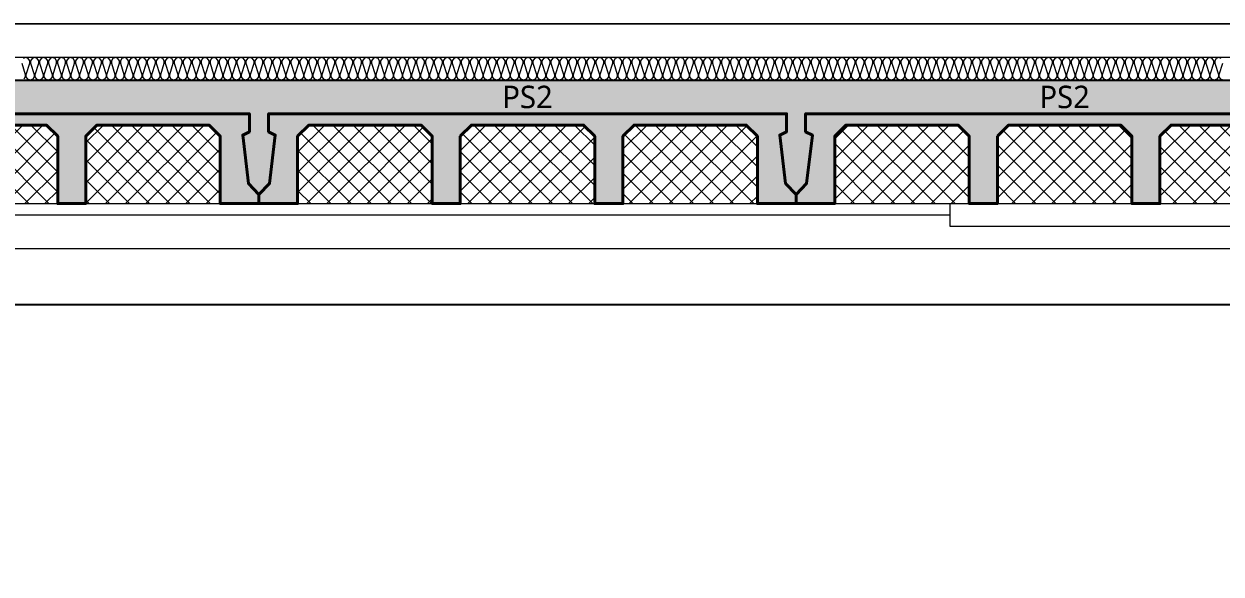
# Model space of a CAD drawing. Header units: millimetres. Extents: x 0 to 420000, y 0 to 297000.
# Drawn here: x 245034 to 250373, y 42000 to 44450 of the extents above; entities that cross this region are included whole.
import ezdxf
from ezdxf.enums import TextEntityAlignment as Align

# ---------------------------------------------------------------- set-up
doc = ezdxf.new("R2010")
doc.units = ezdxf.units.MM
doc.linetypes.add('0731_main_plan$0$form_$0$y-Landschaft$0$_$1$20120914_Verkehrsflächen_Grün$0$20120628_xref - Gammel$1$3_H-GL_F1_U3 - Default$0${ Offset Lines }', pattern=[0])
doc.linetypes.add('CEN', pattern=[62, 60, -1, 0, -1])
for name, color, linetype, lineweight in [('A-AXIS-LINE', 1, 'CEN', 15), ('A-CONC-LIN1', 2, 'Continuous', 40), ('A-CONC-LIN2', 7, 'Continuous', 25), ('A-ELEV-LIN2', 7, 'Continuous', 25), ('A-XXXX-FIN2', 6, 'Continuous', 20), ('A-XXXX-INSL1', 15, 'Continuous', 18), ('A-XXXX-INSL2', 8, 'Continuous', 18)]:
    doc.layers.add(name, color=color, linetype=linetype, lineweight=lineweight)
doc.layers.add('A-CONC-SOLD', color=253, linetype='CEN')
doc.layers.add('A-XXXX-NPLT', color=144, linetype='Continuous', lineweight=15, plot=False)
doc.styles.add('맑은고딕', font='')
doc.styles.get('맑은고딕').set_extended_font_data('Malgun Gothic')

# ---------------------------------------------------------------- blocks, each defined once
blk = doc.blocks.new('axis(211208)')
at = {"layer": 'A-AXIS-LINE', "ltscale": 1000}
for p, q in [((4631788.1, -421118.7), (4955413.1, -421118.7)), ((4631788.1, -422118.7), (4955413.1, -422118.7))]:
    blk.add_line(p, q, dxfattribs=at)
blk = doc.blocks.new('PS2')
at = {"layer": 'A-CONC-SOLD'}
h = blk.add_hatch(color=256, dxfattribs=at)
h.dxf.hatch_style = 1
h.paths.add_polyline_path([(1197.5, 0), (-1197.5, 0), (-1197.5, -510), (-1150.5, -460), (-1125, -245), (-1155, -230), (-1155, -150), (1155, -150), (1155, -230), (1125, -245), (1150.5, -460), (1197.5, -510)])
h = blk.add_hatch(color=256, dxfattribs=at)
h.dxf.hatch_style = 1
h.paths.add_polyline_path([(-1150.5, -460), (-1197.5, -510), (-1197.5, -550), (-1025, -550), (-1025, -510), (-1025, -250), (-975, -200), (-475, -200), (-425, -250), (-425, -510), (-425, -550), (-300, -550), (-300, -510), (-300, -250), (-250, -200), (250, -200), (300, -250), (300, -510), (300, -550), (425, -550), (425, -510), (425, -250), (475, -200), (975, -200), (1025, -250), (1025, -510), (1025, -550), (1197.5, -550), (1197.5, -510), (1150.5, -460), (1125, -245), (1155, -230), (1155, -150), (-1155, -150), (-1155, -230), (-1125, -245)])
at = {"layer": 'A-XXXX-INSL2'}
h = blk.add_hatch(dxfattribs=at)
h.set_pattern_fill('ANSI37', color=256, scale=20)
h.set_pattern_definition([(45, (-289951.5, -41968), (-44.90128, 44.90128), []), (135, (-289951.5, -41968), (-44.90128, -44.90128), [])])
h.paths.add_polyline_path([(-975, -200), (-1025, -250), (-1025, -510), (-1025, -550), (-425, -550), (-425, -510), (-425, -250), (-475, -200)])
h.paths.add_polyline_path([(-250, -200), (-300, -250), (-300, -510), (-300, -550), (300, -550), (300, -510), (300, -250), (250, -200)])
h.paths.add_polyline_path([(425, -510), (425, -550), (1025, -550), (1025, -510), (1025, -250), (975, -200), (475, -200), (425, -250)])
at = {"layer": 'A-CONC-LIN1', "color": 2, "linetype": '0731_main_plan$0$form_$0$y-Landschaft$0$_$1$20120914_Verkehrsflächen_Grün$0$20120628_xref - Gammel$1$3_H-GL_F1_U3 - Default$0${ Offset Lines }'}
blk.add_lwpolyline([(-300, -250), (-300, -510), (-300, -510), (-300, -550), (-425, -550), (-425, -510), (-425, -510), (-425, -250), (-475, -200), (-975, -200), (-1025, -250), (-1025, -510), (-1025, -510), (-1025, -550), (-1197.5, -550), (-1197.5, -510), (-1150.5, -460), (-1125, -245), (-1155, -230), (-1155, -150), (1155, -150), (1155, -230), (1125, -245), (1150.5, -460), (1197.5, -510), (1197.5, -550), (1025, -550), (1025, -510), (1025, -510), (1025, -250), (975, -200), (475, -200), (425, -250), (425, -510), (425, -510), (425, -550), (300, -550), (300, -510), (300, -510), (300, -250), (250, -200), (-250, -200)], close=True, dxfattribs=at)
at = {"layer": 'A-CONC-LIN2'}
blk.add_line((-1197.5, 0), (1197.5, 0), dxfattribs=at)
at = {"layer": 'A-XXXX-NPLT'}
for p, q in [((-1025, -550), (-425, -550)), ((-300, -550), (300, -550)), ((425, -550), (1025, -550))]:
    blk.add_line(p, q, dxfattribs=at)
at = {"layer": 'A-XXXX-NPLT', "style": '맑은고딕'}
blk.add_text('PS2', height=100, dxfattribs=at).set_placement((0, -75), align=Align.MIDDLE)
blk = doc.blocks.new('냉동층(220321)')
at = {"layer": 'A-ELEV-LIN2'}
blk.add_line((4803973.8, -402368.7), (4822373.8, -402368.7), dxfattribs=at)
at = {"layer": 'A-XXXX-FIN2'}
blk.add_line((4878673.7, -401118.7), (4801923.8, -401118.7), dxfattribs=at)
at = {"layer": 'A-XXXX-INSL1'}
for points in [[(4819473.8, -401918.7), (4819473.8, -402018.7), (4822373.8, -402018.7), (4822373.8, -404918.7), (4822473.8, -404918.7)], [(4802023.8, -401968.7), (4819473.8, -401968.7)]]:
    blk.add_lwpolyline(points, dxfattribs=at)
at = {"layer": 'A-XXXX-INSL2'}
blk.add_line((4878773.7, -401268.7), (4802023.8, -401268.7), dxfattribs=at)
for points in [[(4820693.7, -401368.7), (4820682.7, -401364.7), (4820675.7, -401354.7), (4820675.7, -401343.7), (4820691.7, -401293.7)], [(4820684.7, -401272.7), (4820673.7, -401268.7), (4820662.7, -401272.7), (4820655.7, -401282.7), (4820655.7, -401293.7), (4820671.7, -401343.7), (4820671.7, -401354.7), (4820664.7, -401364.7), (4820653.7, -401368.7), (4820642.7, -401364.7), (4820635.7, -401354.7), (4820635.7, -401343.7), (4820651.7, -401293.7), (4820651.7, -401282.7), (4820644.7, -401272.7), (4820633.7, -401268.7), (4820622.7, -401272.7), (4820615.7, -401282.7), (4820615.7, -401293.7), (4820631.7, -401343.7), (4820631.7, -401354.7), (4820624.7, -401364.7), (4820613.7, -401368.7), (4820602.7, -401364.7), (4820595.7, -401354.7), (4820595.7, -401343.7), (4820611.7, -401293.7), (4820611.7, -401282.7), (4820604.7, -401272.7), (4820593.7, -401268.7), (4820582.7, -401272.7), (4820575.7, -401282.7), (4820575.7, -401293.7), (4820591.7, -401343.7), (4820591.7, -401354.7), (4820584.7, -401364.7), (4820573.7, -401368.7), (4820562.7, -401364.7), (4820555.7, -401354.7), (4820555.7, -401343.7), (4820571.7, -401293.7), (4820571.7, -401282.7), (4820564.7, -401272.7), (4820553.7, -401268.7), (4820542.7, -401272.7), (4820535.7, -401282.7), (4820535.7, -401293.7), (4820551.7, -401343.7), (4820551.7, -401354.7), (4820544.7, -401364.7), (4820533.7, -401368.7), (4820522.7, -401364.7), (4820515.7, -401354.7), (4820515.7, -401343.7), (4820531.7, -401293.7), (4820531.7, -401282.7), (4820524.7, -401272.7), (4820513.7, -401268.7), (4820502.7, -401272.7), (4820495.7, -401282.7), (4820495.7, -401293.7), (4820511.7, -401343.7), (4820511.7, -401354.7), (4820504.7, -401364.7), (4820493.7, -401368.7), (4820482.7, -401364.7), (4820475.7, -401354.7), (4820475.7, -401343.7), (4820491.7, -401293.7), (4820491.7, -401282.7), (4820484.7, -401272.7), (4820473.7, -401268.7), (4820462.7, -401272.7), (4820455.7, -401282.7), (4820455.7, -401293.7), (4820471.7, -401343.7), (4820471.7, -401354.7), (4820464.7, -401364.7), (4820453.7, -401368.7), (4820442.7, -401364.7), (4820435.7, -401354.7), (4820435.7, -401343.7), (4820451.7, -401293.7), (4820451.7, -401282.7), (4820444.7, -401272.7), (4820433.7, -401268.7), (4820422.7, -401272.7), (4820415.7, -401282.7), (4820415.7, -401293.7), (4820431.7, -401343.7), (4820431.7, -401354.7), (4820424.7, -401364.7), (4820413.7, -401368.7), (4820402.7, -401364.7), (4820395.7, -401354.7), (4820395.7, -401343.7), (4820411.7, -401293.7), (4820411.7, -401282.7), (4820404.7, -401272.7), (4820393.7, -401268.7), (4820382.7, -401272.7), (4820375.7, -401282.7), (4820375.7, -401293.7), (4820391.7, -401343.7), (4820391.7, -401354.7), (4820384.7, -401364.7), (4820373.7, -401368.7), (4820362.7, -401364.7), (4820355.7, -401354.7), (4820355.7, -401343.7), (4820371.7, -401293.7), (4820371.7, -401282.7), (4820364.7, -401272.7), (4820353.7, -401268.7), (4820342.7, -401272.7), (4820335.7, -401282.7), (4820335.7, -401293.7), (4820351.7, -401343.7), (4820351.7, -401354.7), (4820344.7, -401364.7), (4820333.7, -401368.7), (4820322.7, -401364.7), (4820315.7, -401354.7), (4820315.7, -401343.7), (4820331.7, -401293.7), (4820331.7, -401282.7), (4820324.7, -401272.7), (4820313.7, -401268.7), (4820302.7, -401272.7), (4820295.7, -401282.7), (4820295.7, -401293.7), (4820311.7, -401343.7), (4820311.7, -401354.7), (4820304.7, -401364.7), (4820293.7, -401368.7), (4820282.7, -401364.7), (4820275.7, -401354.7), (4820275.7, -401343.7), (4820291.7, -401293.7), (4820291.7, -401282.7), (4820284.7, -401272.7), (4820273.7, -401268.7), (4820262.7, -401272.7), (4820255.7, -401282.7), (4820255.7, -401293.7), (4820271.7, -401343.7), (4820271.7, -401354.7), (4820264.7, -401364.7), (4820253.7, -401368.7), (4820242.7, -401364.7), (4820235.7, -401354.7), (4820235.7, -401343.7), (4820251.7, -401293.7), (4820251.7, -401282.7), (4820244.7, -401272.7), (4820233.7, -401268.7), (4820222.7, -401272.7), (4820215.7, -401282.7), (4820215.7, -401293.7), (4820231.7, -401343.7), (4820231.7, -401354.7), (4820224.7, -401364.7), (4820213.7, -401368.7), (4820202.7, -401364.7), (4820195.7, -401354.7), (4820195.7, -401343.7), (4820211.7, -401293.7), (4820211.7, -401282.7), (4820204.7, -401272.7), (4820193.7, -401268.7), (4820182.7, -401272.7), (4820175.7, -401282.7), (4820175.7, -401293.7), (4820191.7, -401343.7), (4820191.7, -401354.7), (4820184.7, -401364.7), (4820173.7, -401368.7), (4820162.7, -401364.7), (4820155.7, -401354.7), (4820155.7, -401343.7), (4820171.7, -401293.7), (4820171.7, -401282.7), (4820164.7, -401272.7), (4820153.7, -401268.7), (4820142.7, -401272.7), (4820135.7, -401282.7), (4820135.7, -401293.7), (4820151.7, -401343.7), (4820151.7, -401354.7), (4820144.7, -401364.7), (4820133.7, -401368.7), (4820122.7, -401364.7), (4820115.7, -401354.7), (4820115.7, -401343.7), (4820131.7, -401293.7), (4820131.7, -401282.7), (4820124.7, -401272.7), (4820113.7, -401268.7), (4820102.7, -401272.7), (4820095.7, -401282.7), (4820095.7, -401293.7), (4820111.7, -401343.7), (4820111.7, -401354.7), (4820104.7, -401364.7), (4820093.7, -401368.7), (4820082.7, -401364.7), (4820075.7, -401354.7), (4820075.7, -401343.7), (4820091.7, -401293.7), (4820091.7, -401282.7), (4820084.7, -401272.7), (4820073.7, -401268.7), (4820062.7, -401272.7), (4820055.7, -401282.7), (4820055.7, -401293.7), (4820071.7, -401343.7), (4820071.7, -401354.7), (4820064.7, -401364.7), (4820053.7, -401368.7), (4820042.7, -401364.7), (4820035.7, -401354.7), (4820035.7, -401343.7), (4820051.7, -401293.7), (4820051.7, -401282.7), (4820044.7, -401272.7), (4820033.7, -401268.7), (4820022.7, -401272.7), (4820015.7, -401282.7), (4820015.7, -401293.7), (4820031.7, -401343.7), (4820031.7, -401354.7), (4820024.7, -401364.7), (4820013.7, -401368.7), (4820002.7, -401364.7), (4819995.7, -401354.7), (4819995.7, -401343.7), (4820011.7, -401293.7), (4820011.7, -401282.7), (4820004.7, -401272.7), (4819993.7, -401268.7), (4819982.7, -401272.7), (4819975.7, -401282.7), (4819975.7, -401293.7), (4819991.7, -401343.7), (4819991.7, -401354.7), (4819984.7, -401364.7), (4819973.7, -401368.7), (4819962.7, -401364.7), (4819955.7, -401354.7), (4819955.7, -401343.7), (4819971.7, -401293.7), (4819971.7, -401282.7), (4819964.7, -401272.7), (4819953.7, -401268.7), (4819942.7, -401272.7), (4819935.7, -401282.7), (4819935.7, -401293.7), (4819951.7, -401343.7), (4819951.7, -401354.7), (4819944.7, -401364.7), (4819933.7, -401368.7), (4819922.7, -401364.7), (4819915.7, -401354.7), (4819915.7, -401343.7), (4819931.7, -401293.7), (4819931.7, -401282.7), (4819924.7, -401272.7), (4819913.7, -401268.7), (4819902.7, -401272.7), (4819895.7, -401282.7), (4819895.7, -401293.7), (4819911.7, -401343.7), (4819911.7, -401354.7), (4819904.7, -401364.7), (4819893.7, -401368.7), (4819882.7, -401364.7), (4819875.7, -401354.7), (4819875.7, -401343.7), (4819891.7, -401293.7), (4819891.7, -401282.7), (4819884.7, -401272.7), (4819873.7, -401268.7), (4819862.7, -401272.7), (4819855.7, -401282.7), (4819855.7, -401293.7), (4819871.7, -401343.7), (4819871.7, -401354.7), (4819864.7, -401364.7), (4819853.7, -401368.7), (4819842.7, -401364.7), (4819835.7, -401354.7), (4819835.7, -401343.7), (4819851.7, -401293.7), (4819851.7, -401282.7), (4819844.7, -401272.7), (4819833.7, -401268.7), (4819822.7, -401272.7), (4819815.7, -401282.7), (4819815.7, -401293.7), (4819831.7, -401343.7), (4819831.7, -401354.7), (4819824.7, -401364.7), (4819813.7, -401368.7), (4819802.7, -401364.7), (4819795.7, -401354.7), (4819795.7, -401343.7), (4819811.7, -401293.7), (4819811.7, -401282.7), (4819804.7, -401272.7), (4819793.7, -401268.7), (4819782.7, -401272.7), (4819775.7, -401282.7), (4819775.7, -401293.7), (4819791.7, -401343.7), (4819791.7, -401354.7), (4819784.7, -401364.7), (4819773.7, -401368.7), (4819762.7, -401364.7), (4819755.7, -401354.7), (4819755.7, -401343.7), (4819771.7, -401293.7), (4819771.7, -401282.7), (4819764.7, -401272.7), (4819753.7, -401268.7), (4819742.7, -401272.7), (4819735.7, -401282.7), (4819735.7, -401293.7), (4819751.7, -401343.7), (4819751.7, -401354.7), (4819744.7, -401364.7), (4819733.7, -401368.7), (4819722.7, -401364.7), (4819715.7, -401354.7), (4819715.7, -401343.7), (4819731.7, -401293.7), (4819731.7, -401282.7), (4819724.7, -401272.7), (4819713.7, -401268.7), (4819702.7, -401272.7), (4819695.7, -401282.7), (4819695.7, -401293.7), (4819711.7, -401343.7), (4819711.7, -401354.7), (4819704.7, -401364.7), (4819693.7, -401368.7), (4819682.7, -401364.7), (4819675.7, -401354.7), (4819675.7, -401343.7), (4819691.7, -401293.7), (4819691.7, -401282.7), (4819684.7, -401272.7), (4819673.7, -401268.7), (4819662.7, -401272.7), (4819655.7, -401282.7), (4819655.7, -401293.7), (4819671.7, -401343.7), (4819671.7, -401354.7), (4819664.7, -401364.7), (4819653.7, -401368.7), (4819642.7, -401364.7), (4819635.7, -401354.7), (4819635.7, -401343.7), (4819651.7, -401293.7), (4819651.7, -401282.7), (4819644.7, -401272.7), (4819633.7, -401268.7), (4819622.7, -401272.7), (4819615.7, -401282.7), (4819615.7, -401293.7), (4819631.7, -401343.7), (4819631.7, -401354.7), (4819624.7, -401364.7), (4819613.7, -401368.7), (4819602.7, -401364.7), (4819595.7, -401354.7), (4819595.7, -401343.7), (4819611.7, -401293.7), (4819611.7, -401282.7), (4819604.7, -401272.7), (4819593.7, -401268.7), (4819582.7, -401272.7), (4819575.7, -401282.7), (4819575.7, -401293.7), (4819591.7, -401343.7), (4819591.7, -401354.7), (4819584.7, -401364.7), (4819573.7, -401368.7), (4819562.7, -401364.7), (4819555.7, -401354.7), (4819555.7, -401343.7), (4819571.7, -401293.7), (4819571.7, -401282.7), (4819564.7, -401272.7), (4819553.7, -401268.7), (4819542.7, -401272.7), (4819535.7, -401282.7), (4819535.7, -401293.7), (4819551.7, -401343.7), (4819551.7, -401354.7), (4819544.7, -401364.7), (4819533.7, -401368.7), (4819522.7, -401364.7), (4819515.7, -401354.7), (4819515.7, -401343.7), (4819531.7, -401293.7), (4819531.7, -401282.7), (4819524.7, -401272.7), (4819513.7, -401268.7), (4819502.7, -401272.7), (4819495.7, -401282.7), (4819495.7, -401293.7), (4819511.7, -401343.7), (4819511.7, -401354.7), (4819504.7, -401364.7), (4819493.7, -401368.7), (4819482.7, -401364.7), (4819475.7, -401354.7), (4819475.7, -401343.7), (4819491.7, -401293.7), (4819491.7, -401282.7), (4819484.7, -401272.7), (4819473.7, -401268.7), (4819462.7, -401272.7), (4819455.7, -401282.7), (4819455.7, -401293.7), (4819471.7, -401343.7), (4819471.7, -401354.7), (4819464.7, -401364.7), (4819453.7, -401368.7), (4819442.7, -401364.7), (4819435.7, -401354.7), (4819435.7, -401343.7), (4819451.7, -401293.7), (4819451.7, -401282.7), (4819444.7, -401272.7), (4819433.7, -401268.7), (4819422.7, -401272.7), (4819415.7, -401282.7), (4819415.7, -401293.7), (4819431.7, -401343.7), (4819431.7, -401354.7), (4819424.7, -401364.7), (4819413.7, -401368.7), (4819402.7, -401364.7), (4819395.7, -401354.7), (4819395.7, -401343.7), (4819411.7, -401293.7), (4819411.7, -401282.7), (4819404.7, -401272.7), (4819393.7, -401268.7), (4819382.7, -401272.7), (4819375.7, -401282.7), (4819375.7, -401293.7), (4819391.7, -401343.7), (4819391.7, -401354.7), (4819384.7, -401364.7), (4819373.7, -401368.7), (4819362.7, -401364.7), (4819355.7, -401354.7), (4819355.7, -401343.7), (4819371.7, -401293.7), (4819371.7, -401282.7), (4819364.7, -401272.7), (4819353.7, -401268.7), (4819342.7, -401272.7), (4819335.7, -401282.7), (4819335.7, -401293.7), (4819351.7, -401343.7), (4819351.7, -401354.7), (4819344.7, -401364.7), (4819333.7, -401368.7), (4819322.7, -401364.7), (4819315.7, -401354.7), (4819315.7, -401343.7), (4819331.7, -401293.7), (4819331.7, -401282.7), (4819324.7, -401272.7), (4819313.7, -401268.7), (4819302.7, -401272.7), (4819295.7, -401282.7), (4819295.7, -401293.7), (4819311.7, -401343.7), (4819311.7, -401354.7), (4819304.7, -401364.7), (4819293.7, -401368.7), (4819282.7, -401364.7), (4819275.7, -401354.7), (4819275.7, -401343.7), (4819291.7, -401293.7), (4819291.7, -401282.7), (4819284.7, -401272.7), (4819273.7, -401268.7), (4819262.7, -401272.7), (4819255.7, -401282.7), (4819255.7, -401293.7), (4819271.7, -401343.7), (4819271.7, -401354.7), (4819264.7, -401364.7), (4819253.7, -401368.7), (4819242.7, -401364.7), (4819235.7, -401354.7), (4819235.7, -401343.7), (4819251.7, -401293.7), (4819251.7, -401282.7), (4819244.7, -401272.7), (4819233.7, -401268.7), (4819222.7, -401272.7), (4819215.7, -401282.7), (4819215.7, -401293.7), (4819231.7, -401343.7), (4819231.7, -401354.7), (4819224.7, -401364.7), (4819213.7, -401368.7), (4819202.7, -401364.7), (4819195.7, -401354.7), (4819195.7, -401343.7), (4819211.7, -401293.7), (4819211.7, -401282.7), (4819204.7, -401272.7), (4819193.7, -401268.7), (4819182.7, -401272.7), (4819175.7, -401282.7), (4819175.7, -401293.7), (4819191.7, -401343.7), (4819191.7, -401354.7), (4819184.7, -401364.7), (4819173.7, -401368.7), (4819162.7, -401364.7), (4819155.7, -401354.7), (4819155.7, -401343.7), (4819171.7, -401293.7), (4819171.7, -401282.7), (4819164.7, -401272.7), (4819153.7, -401268.7), (4819142.7, -401272.7), (4819135.7, -401282.7), (4819135.7, -401293.7), (4819151.7, -401343.7), (4819151.7, -401354.7), (4819144.7, -401364.7), (4819133.7, -401368.7), (4819122.7, -401364.7), (4819115.7, -401354.7), (4819115.7, -401343.7), (4819131.7, -401293.7), (4819131.7, -401282.7), (4819124.7, -401272.7), (4819113.7, -401268.7), (4819102.7, -401272.7), (4819095.7, -401282.7), (4819095.7, -401293.7), (4819111.7, -401343.7), (4819111.7, -401354.7), (4819104.7, -401364.7), (4819093.7, -401368.7), (4819082.7, -401364.7), (4819075.7, -401354.7), (4819075.7, -401343.7), (4819091.7, -401293.7), (4819091.7, -401282.7), (4819084.7, -401272.7), (4819073.7, -401268.7), (4819062.7, -401272.7), (4819055.7, -401282.7), (4819055.7, -401293.7), (4819071.7, -401343.7), (4819071.7, -401354.7), (4819064.7, -401364.7), (4819053.7, -401368.7), (4819042.7, -401364.7), (4819035.7, -401354.7), (4819035.7, -401343.7), (4819051.7, -401293.7), (4819051.7, -401282.7), (4819044.7, -401272.7), (4819033.7, -401268.7), (4819022.7, -401272.7), (4819015.7, -401282.7), (4819015.7, -401293.7), (4819031.7, -401343.7), (4819031.7, -401354.7), (4819024.7, -401364.7), (4819013.7, -401368.7), (4819002.7, -401364.7), (4818995.7, -401354.7), (4818995.7, -401343.7), (4819011.7, -401293.7), (4819011.7, -401282.7), (4819004.7, -401272.7), (4818993.7, -401268.7), (4818982.7, -401272.7), (4818975.7, -401282.7), (4818975.7, -401293.7), (4818991.7, -401343.7), (4818991.7, -401354.7), (4818984.7, -401364.7), (4818973.7, -401368.7), (4818962.7, -401364.7), (4818955.7, -401354.7), (4818955.7, -401343.7), (4818971.7, -401293.7), (4818971.7, -401282.7), (4818964.7, -401272.7), (4818953.7, -401268.7), (4818942.7, -401272.7), (4818935.7, -401282.7), (4818935.7, -401293.7), (4818951.7, -401343.7), (4818951.7, -401354.7), (4818944.7, -401364.7), (4818933.7, -401368.7), (4818922.7, -401364.7), (4818915.7, -401354.7), (4818915.7, -401343.7), (4818931.7, -401293.7), (4818931.7, -401282.7), (4818924.7, -401272.7), (4818913.7, -401268.7), (4818902.7, -401272.7), (4818895.7, -401282.7), (4818895.7, -401293.7), (4818911.7, -401343.7), (4818911.7, -401354.7), (4818904.7, -401364.7), (4818893.7, -401368.7), (4818882.7, -401364.7), (4818875.7, -401354.7), (4818875.7, -401343.7), (4818891.7, -401293.7), (4818891.7, -401282.7), (4818884.7, -401272.7), (4818873.7, -401268.7), (4818862.7, -401272.7), (4818855.7, -401282.7), (4818855.7, -401293.7), (4818871.7, -401343.7), (4818871.7, -401354.7), (4818864.7, -401364.7), (4818853.7, -401368.7), (4818842.7, -401364.7), (4818835.7, -401354.7), (4818835.7, -401343.7), (4818851.7, -401293.7), (4818851.7, -401282.7), (4818844.7, -401272.7), (4818833.7, -401268.7), (4818822.7, -401272.7), (4818815.7, -401282.7), (4818815.7, -401293.7), (4818831.7, -401343.7), (4818831.7, -401354.7), (4818824.7, -401364.7), (4818813.7, -401368.7), (4818802.7, -401364.7), (4818795.7, -401354.7), (4818795.7, -401343.7), (4818811.7, -401293.7), (4818811.7, -401282.7), (4818804.7, -401272.7), (4818793.7, -401268.7), (4818782.7, -401272.7), (4818775.7, -401282.7), (4818775.7, -401293.7), (4818791.7, -401343.7), (4818791.7, -401354.7), (4818784.7, -401364.7), (4818773.7, -401368.7), (4818762.7, -401364.7), (4818755.7, -401354.7), (4818755.7, -401343.7), (4818771.7, -401293.7), (4818771.7, -401282.7), (4818764.7, -401272.7), (4818753.7, -401268.7), (4818742.7, -401272.7), (4818735.7, -401282.7), (4818735.7, -401293.7), (4818751.7, -401343.7), (4818751.7, -401354.7), (4818744.7, -401364.7), (4818733.7, -401368.7), (4818722.7, -401364.7), (4818715.7, -401354.7), (4818715.7, -401343.7), (4818731.7, -401293.7), (4818731.7, -401282.7), (4818724.7, -401272.7), (4818713.7, -401268.7), (4818702.7, -401272.7), (4818695.7, -401282.7), (4818695.7, -401293.7), (4818711.7, -401343.7), (4818711.7, -401354.7), (4818704.7, -401364.7), (4818693.7, -401368.7), (4818682.7, -401364.7), (4818675.7, -401354.7), (4818675.7, -401343.7), (4818691.7, -401293.7), (4818691.7, -401282.7), (4818684.7, -401272.7), (4818673.7, -401268.7), (4818662.7, -401272.7), (4818655.7, -401282.7), (4818655.7, -401293.7), (4818671.7, -401343.7), (4818671.7, -401354.7), (4818664.7, -401364.7), (4818653.7, -401368.7), (4818642.7, -401364.7), (4818635.7, -401354.7), (4818635.7, -401343.7), (4818651.7, -401293.7), (4818651.7, -401282.7), (4818644.7, -401272.7), (4818633.7, -401268.7), (4818622.7, -401272.7), (4818615.7, -401282.7), (4818615.7, -401293.7), (4818631.7, -401343.7), (4818631.7, -401354.7), (4818624.7, -401364.7), (4818613.7, -401368.7), (4818602.7, -401364.7), (4818595.7, -401354.7), (4818595.7, -401343.7), (4818611.7, -401293.7), (4818611.7, -401282.7), (4818604.7, -401272.7), (4818593.7, -401268.7), (4818582.7, -401272.7), (4818575.7, -401282.7), (4818575.7, -401293.7), (4818591.7, -401343.7), (4818591.7, -401354.7), (4818584.7, -401364.7), (4818573.7, -401368.7), (4818562.7, -401364.7), (4818555.7, -401354.7), (4818555.7, -401343.7), (4818571.7, -401293.7), (4818571.7, -401282.7), (4818564.7, -401272.7), (4818553.7, -401268.7), (4818542.7, -401272.7), (4818535.7, -401282.7), (4818535.7, -401293.7), (4818551.7, -401343.7), (4818551.7, -401354.7), (4818544.7, -401364.7), (4818533.7, -401368.7), (4818522.7, -401364.7), (4818515.7, -401354.7), (4818515.7, -401343.7), (4818531.7, -401293.7), (4818531.7, -401282.7), (4818524.7, -401272.7), (4818513.7, -401268.7), (4818502.7, -401272.7), (4818495.7, -401282.7), (4818495.7, -401293.7), (4818511.7, -401343.7), (4818511.7, -401354.7), (4818504.7, -401364.7), (4818493.7, -401368.7), (4818482.7, -401364.7), (4818475.7, -401354.7), (4818475.7, -401343.7), (4818491.7, -401293.7), (4818491.7, -401282.7), (4818484.7, -401272.7), (4818473.7, -401268.7), (4818462.7, -401272.7), (4818455.7, -401282.7), (4818455.7, -401293.7), (4818471.7, -401343.7), (4818471.7, -401354.7), (4818464.7, -401364.7), (4818453.7, -401368.7), (4818442.7, -401364.7), (4818435.7, -401354.7), (4818435.7, -401343.7), (4818451.7, -401293.7), (4818451.7, -401282.7), (4818444.7, -401272.7), (4818433.7, -401268.7), (4818422.7, -401272.7), (4818415.7, -401282.7), (4818415.7, -401293.7), (4818431.7, -401343.7), (4818431.7, -401354.7), (4818424.7, -401364.7), (4818413.7, -401368.7), (4818402.7, -401364.7), (4818395.7, -401354.7), (4818395.7, -401343.7), (4818411.7, -401293.7), (4818411.7, -401282.7), (4818404.7, -401272.7), (4818393.7, -401268.7), (4818382.7, -401272.7), (4818375.7, -401282.7), (4818375.7, -401293.7), (4818391.7, -401343.7), (4818391.7, -401354.7), (4818384.7, -401364.7), (4818373.7, -401368.7), (4818362.7, -401364.7), (4818355.7, -401354.7), (4818355.7, -401343.7), (4818371.7, -401293.7), (4818371.7, -401282.7), (4818364.7, -401272.7), (4818353.7, -401268.7), (4818342.7, -401272.7), (4818335.7, -401282.7), (4818335.7, -401293.7), (4818351.7, -401343.7), (4818351.7, -401354.7), (4818344.7, -401364.7), (4818333.7, -401368.7), (4818322.7, -401364.7), (4818315.7, -401354.7), (4818315.7, -401343.7), (4818331.7, -401293.7), (4818331.7, -401282.7), (4818324.7, -401272.7), (4818313.7, -401268.7), (4818302.7, -401272.7), (4818295.7, -401282.7), (4818295.7, -401293.7), (4818311.7, -401343.7), (4818311.7, -401354.7), (4818304.7, -401364.7), (4818293.7, -401368.7), (4818282.7, -401364.7), (4818275.7, -401354.7), (4818275.7, -401343.7), (4818291.7, -401293.7), (4818291.7, -401282.7), (4818284.7, -401272.7), (4818273.7, -401268.7), (4818262.7, -401272.7), (4818255.7, -401282.7), (4818255.7, -401293.7), (4818271.7, -401343.7), (4818271.7, -401354.7), (4818264.7, -401364.7), (4818253.7, -401368.7), (4818242.7, -401364.7), (4818235.7, -401354.7), (4818235.7, -401343.7), (4818251.7, -401293.7), (4818251.7, -401282.7), (4818244.7, -401272.7), (4818233.7, -401268.7), (4818222.7, -401272.7), (4818215.7, -401282.7), (4818215.7, -401293.7), (4818231.7, -401343.7), (4818231.7, -401354.7), (4818224.7, -401364.7), (4818213.7, -401368.7), (4818202.7, -401364.7), (4818195.7, -401354.7), (4818195.7, -401343.7), (4818211.7, -401293.7), (4818211.7, -401282.7), (4818204.7, -401272.7), (4818193.7, -401268.7), (4818182.7, -401272.7), (4818175.7, -401282.7), (4818175.7, -401293.7), (4818191.7, -401343.7), (4818191.7, -401354.7), (4818184.7, -401364.7), (4818173.7, -401368.7), (4818162.7, -401364.7), (4818155.7, -401354.7), (4818155.7, -401343.7), (4818171.7, -401293.7), (4818171.7, -401282.7), (4818164.7, -401272.7), (4818153.7, -401268.7), (4818142.7, -401272.7), (4818135.7, -401282.7), (4818135.7, -401293.7), (4818151.7, -401343.7), (4818151.7, -401354.7), (4818144.7, -401364.7), (4818133.7, -401368.7), (4818122.7, -401364.7), (4818115.7, -401354.7), (4818115.7, -401343.7), (4818131.7, -401293.7), (4818131.7, -401282.7), (4818124.7, -401272.7), (4818113.7, -401268.7), (4818102.7, -401272.7), (4818095.7, -401282.7), (4818095.7, -401293.7), (4818111.7, -401343.7), (4818111.7, -401354.7), (4818104.7, -401364.7), (4818093.7, -401368.7), (4818082.7, -401364.7), (4818075.7, -401354.7), (4818075.7, -401343.7), (4818091.7, -401293.7), (4818091.7, -401282.7), (4818084.7, -401272.7), (4818073.7, -401268.7), (4818062.7, -401272.7), (4818055.7, -401282.7), (4818055.7, -401293.7), (4818071.7, -401343.7), (4818071.7, -401354.7), (4818064.7, -401364.7), (4818053.7, -401368.7), (4818042.7, -401364.7), (4818035.7, -401354.7), (4818035.7, -401343.7), (4818051.7, -401293.7), (4818051.7, -401282.7), (4818044.7, -401272.7), (4818033.7, -401268.7), (4818022.7, -401272.7), (4818015.7, -401282.7), (4818015.7, -401293.7), (4818031.7, -401343.7), (4818031.7, -401354.7), (4818024.7, -401364.7), (4818013.7, -401368.7), (4818002.7, -401364.7), (4817995.7, -401354.7), (4817995.7, -401343.7), (4818011.7, -401293.7), (4818011.7, -401282.7), (4818004.7, -401272.7), (4817993.7, -401268.7), (4817982.7, -401272.7), (4817975.7, -401282.7), (4817975.7, -401293.7), (4817991.7, -401343.7), (4817991.7, -401354.7), (4817984.7, -401364.7), (4817973.7, -401368.7), (4817962.7, -401364.7), (4817955.7, -401354.7), (4817955.7, -401343.7), (4817971.7, -401293.7), (4817971.7, -401282.7), (4817964.7, -401272.7), (4817953.7, -401268.7), (4817942.7, -401272.7), (4817935.7, -401282.7), (4817935.7, -401293.7), (4817951.7, -401343.7), (4817951.7, -401354.7), (4817944.7, -401364.7), (4817933.7, -401368.7), (4817922.7, -401364.7), (4817915.7, -401354.7), (4817915.7, -401343.7), (4817931.7, -401293.7), (4817931.7, -401282.7), (4817924.7, -401272.7), (4817913.7, -401268.7), (4817902.7, -401272.7), (4817895.7, -401282.7), (4817895.7, -401293.7), (4817911.7, -401343.7), (4817911.7, -401354.7), (4817904.7, -401364.7), (4817893.7, -401368.7), (4817882.7, -401364.7), (4817875.7, -401354.7), (4817875.7, -401343.7), (4817891.7, -401293.7), (4817891.7, -401282.7), (4817884.7, -401272.7), (4817873.7, -401268.7), (4817862.7, -401272.7), (4817855.7, -401282.7), (4817855.7, -401293.7), (4817871.7, -401343.7), (4817871.7, -401354.7), (4817864.7, -401364.7), (4817853.7, -401368.7), (4817842.7, -401364.7), (4817835.7, -401354.7), (4817835.7, -401343.7), (4817851.7, -401293.7), (4817851.7, -401282.7), (4817844.7, -401272.7), (4817833.7, -401268.7), (4817822.7, -401272.7), (4817815.7, -401282.7), (4817815.7, -401293.7), (4817831.7, -401343.7), (4817831.7, -401354.7), (4817824.7, -401364.7), (4817813.7, -401368.7), (4817802.7, -401364.7), (4817795.7, -401354.7), (4817795.7, -401343.7), (4817811.7, -401293.7), (4817811.7, -401282.7), (4817804.7, -401272.7), (4817793.7, -401268.7), (4817782.7, -401272.7), (4817775.7, -401282.7), (4817775.7, -401293.7), (4817791.7, -401343.7), (4817791.7, -401354.7), (4817784.7, -401364.7), (4817773.7, -401368.7), (4817762.7, -401364.7), (4817755.7, -401354.7), (4817755.7, -401343.7), (4817771.7, -401293.7), (4817771.7, -401282.7), (4817764.7, -401272.7), (4817753.7, -401268.7), (4817742.7, -401272.7), (4817735.7, -401282.7), (4817735.7, -401293.7), (4817751.7, -401343.7), (4817751.7, -401354.7), (4817744.7, -401364.7), (4817733.7, -401368.7), (4817722.7, -401364.7), (4817715.7, -401354.7), (4817715.7, -401343.7), (4817731.7, -401293.7), (4817731.7, -401282.7), (4817724.7, -401272.7), (4817713.7, -401268.7), (4817702.7, -401272.7), (4817695.7, -401282.7), (4817695.7, -401293.7), (4817711.7, -401343.7), (4817711.7, -401354.7), (4817704.7, -401364.7), (4817693.7, -401368.7), (4817682.7, -401364.7), (4817675.7, -401354.7), (4817675.7, -401343.7), (4817691.7, -401293.7), (4817691.7, -401282.7), (4817684.7, -401272.7), (4817673.7, -401268.7), (4817662.7, -401272.7), (4817655.7, -401282.7), (4817655.7, -401293.7), (4817671.7, -401343.7), (4817671.7, -401354.7), (4817664.7, -401364.7), (4817653.7, -401368.7), (4817642.7, -401364.7), (4817635.7, -401354.7), (4817635.7, -401343.7), (4817651.7, -401293.7), (4817651.7, -401282.7), (4817644.7, -401272.7), (4817633.7, -401268.7), (4817622.7, -401272.7), (4817615.7, -401282.7), (4817615.7, -401293.7), (4817631.7, -401343.7), (4817631.7, -401354.7), (4817624.7, -401364.7), (4817613.7, -401368.7), (4817602.7, -401364.7), (4817595.7, -401354.7), (4817595.7, -401343.7), (4817611.7, -401293.7), (4817611.7, -401282.7), (4817604.7, -401272.7), (4817593.7, -401268.7), (4817582.7, -401272.7), (4817575.7, -401282.7), (4817575.7, -401293.7), (4817591.7, -401343.7), (4817591.7, -401354.7), (4817584.7, -401364.7), (4817573.7, -401368.7), (4817562.7, -401364.7), (4817555.7, -401354.7), (4817555.7, -401343.7), (4817571.7, -401293.7), (4817571.7, -401282.7), (4817564.7, -401272.7), (4817553.7, -401268.7), (4817542.7, -401272.7), (4817535.7, -401282.7), (4817535.7, -401293.7), (4817551.7, -401343.7), (4817551.7, -401354.7), (4817544.7, -401364.7), (4817533.7, -401368.7), (4817522.7, -401364.7), (4817515.7, -401354.7), (4817515.7, -401343.7), (4817531.7, -401293.7), (4817531.7, -401282.7), (4817524.7, -401272.7), (4817513.7, -401268.7), (4817502.7, -401272.7), (4817495.7, -401282.7), (4817495.7, -401293.7), (4817511.7, -401343.7), (4817511.7, -401354.7), (4817504.7, -401364.7), (4817493.7, -401368.7), (4817482.7, -401364.7), (4817475.7, -401354.7), (4817475.7, -401343.7), (4817491.7, -401293.7), (4817491.7, -401282.7), (4817484.7, -401272.7), (4817473.7, -401268.7), (4817462.7, -401272.7), (4817455.7, -401282.7), (4817455.7, -401293.7), (4817471.7, -401343.7), (4817471.7, -401354.7), (4817464.7, -401364.7), (4817453.7, -401368.7), (4817442.7, -401364.7), (4817435.7, -401354.7), (4817435.7, -401343.7), (4817451.7, -401293.7), (4817451.7, -401282.7), (4817444.7, -401272.7), (4817433.7, -401268.7), (4817422.7, -401272.7), (4817415.7, -401282.7), (4817415.7, -401293.7), (4817431.7, -401343.7), (4817431.7, -401354.7), (4817424.7, -401364.7), (4817413.7, -401368.7), (4817402.7, -401364.7), (4817395.7, -401354.7), (4817395.7, -401343.7), (4817411.7, -401293.7), (4817411.7, -401282.7), (4817404.7, -401272.7), (4817393.7, -401268.7), (4817382.7, -401272.7), (4817375.7, -401282.7), (4817375.7, -401293.7), (4817391.7, -401343.7), (4817391.7, -401354.7), (4817384.7, -401364.7), (4817373.7, -401368.7), (4817362.7, -401364.7), (4817355.7, -401354.7), (4817355.7, -401343.7), (4817371.7, -401293.7), (4817371.7, -401282.7), (4817364.7, -401272.7), (4817353.7, -401268.7), (4817342.7, -401272.7), (4817335.7, -401282.7), (4817335.7, -401293.7), (4817351.7, -401343.7), (4817351.7, -401354.7), (4817344.7, -401364.7), (4817333.7, -401368.7), (4817322.7, -401364.7), (4817315.7, -401354.7), (4817315.7, -401343.7), (4817331.7, -401293.7), (4817331.7, -401282.7), (4817324.7, -401272.7), (4817313.7, -401268.7), (4817302.7, -401272.7), (4817295.7, -401282.7), (4817295.7, -401293.7), (4817311.7, -401343.7), (4817311.7, -401354.7), (4817304.7, -401364.7), (4817293.7, -401368.7), (4817282.7, -401364.7), (4817275.7, -401354.7), (4817275.7, -401343.7), (4817291.7, -401293.7), (4817291.7, -401282.7), (4817284.7, -401272.7), (4817273.7, -401268.7), (4817262.7, -401272.7), (4817255.7, -401282.7), (4817255.7, -401293.7), (4817271.7, -401343.7), (4817271.7, -401354.7), (4817264.7, -401364.7), (4817253.7, -401368.7), (4817242.7, -401364.7), (4817235.7, -401354.7), (4817235.7, -401343.7), (4817251.7, -401293.7), (4817251.7, -401282.7), (4817244.7, -401272.7), (4817233.7, -401268.7), (4817222.7, -401272.7), (4817215.7, -401282.7), (4817215.7, -401293.7), (4817231.7, -401343.7), (4817231.7, -401354.7), (4817224.7, -401364.7), (4817213.7, -401368.7), (4817202.7, -401364.7), (4817195.7, -401354.7), (4817195.7, -401343.7), (4817211.7, -401293.7), (4817211.7, -401282.7), (4817204.7, -401272.7), (4817193.7, -401268.7), (4817182.7, -401272.7), (4817175.7, -401282.7), (4817175.7, -401293.7), (4817191.7, -401343.7), (4817191.7, -401354.7), (4817184.7, -401364.7), (4817173.7, -401368.7), (4817162.7, -401364.7), (4817155.7, -401354.7), (4817155.7, -401343.7), (4817171.7, -401293.7), (4817171.7, -401282.7), (4817164.7, -401272.7), (4817153.7, -401268.7), (4817142.7, -401272.7), (4817135.7, -401282.7), (4817135.7, -401293.7), (4817151.7, -401343.7), (4817151.7, -401354.7), (4817144.7, -401364.7), (4817133.7, -401368.7), (4817122.7, -401364.7), (4817115.7, -401354.7), (4817115.7, -401343.7), (4817131.7, -401293.7), (4817131.7, -401282.7), (4817124.7, -401272.7), (4817113.7, -401268.7), (4817102.7, -401272.7), (4817095.7, -401282.7), (4817095.7, -401293.7), (4817111.7, -401343.7), (4817111.7, -401354.7), (4817104.7, -401364.7), (4817093.7, -401368.7), (4817082.7, -401364.7), (4817075.7, -401354.7), (4817075.7, -401343.7), (4817091.7, -401293.7), (4817091.7, -401282.7), (4817084.7, -401272.7), (4817073.7, -401268.7), (4817062.7, -401272.7), (4817055.7, -401282.7), (4817055.7, -401293.7), (4817071.7, -401343.7), (4817071.7, -401354.7), (4817064.7, -401364.7), (4817053.7, -401368.7), (4817042.7, -401364.7), (4817035.7, -401354.7), (4817035.7, -401343.7), (4817051.7, -401293.7), (4817051.7, -401282.7), (4817044.7, -401272.7), (4817033.7, -401268.7), (4817022.7, -401272.7), (4817015.7, -401282.7), (4817015.7, -401293.7), (4817031.7, -401343.7), (4817031.7, -401354.7), (4817024.7, -401364.7), (4817013.7, -401368.7), (4817002.7, -401364.7), (4816995.7, -401354.7), (4816995.7, -401343.7), (4817011.7, -401293.7), (4817011.7, -401282.7), (4817004.7, -401272.7), (4816993.7, -401268.7), (4816982.7, -401272.7), (4816975.7, -401282.7), (4816975.7, -401293.7), (4816991.7, -401343.7), (4816991.7, -401354.7), (4816984.7, -401364.7), (4816973.7, -401368.7), (4816962.7, -401364.7), (4816955.7, -401354.7), (4816955.7, -401343.7), (4816971.7, -401293.7), (4816971.7, -401282.7), (4816964.7, -401272.7), (4816953.7, -401268.7), (4816942.7, -401272.7), (4816935.7, -401282.7), (4816935.7, -401293.7), (4816951.7, -401343.7), (4816951.7, -401354.7), (4816944.7, -401364.7), (4816933.7, -401368.7), (4816922.7, -401364.7), (4816915.7, -401354.7), (4816915.7, -401343.7), (4816931.7, -401293.7), (4816931.7, -401282.7), (4816924.7, -401272.7), (4816913.7, -401268.7), (4816902.7, -401272.7), (4816895.7, -401282.7), (4816895.7, -401293.7), (4816911.7, -401343.7), (4816911.7, -401354.7), (4816904.7, -401364.7), (4816893.7, -401368.7), (4816882.7, -401364.7), (4816875.7, -401354.7), (4816875.7, -401343.7), (4816891.7, -401293.7), (4816891.7, -401282.7), (4816884.7, -401272.7), (4816873.7, -401268.7), (4816862.7, -401272.7), (4816855.7, -401282.7), (4816855.7, -401293.7), (4816871.7, -401343.7), (4816871.7, -401354.7), (4816864.7, -401364.7), (4816853.7, -401368.7), (4816842.7, -401364.7), (4816835.7, -401354.7), (4816835.7, -401343.7), (4816851.7, -401293.7), (4816851.7, -401282.7), (4816844.7, -401272.7), (4816833.7, -401268.7), (4816822.7, -401272.7), (4816815.7, -401282.7), (4816815.7, -401293.7), (4816831.7, -401343.7), (4816831.7, -401354.7), (4816824.7, -401364.7), (4816813.7, -401368.7), (4816802.7, -401364.7), (4816795.7, -401354.7), (4816795.7, -401343.7), (4816811.7, -401293.7), (4816811.7, -401282.7), (4816804.7, -401272.7), (4816793.7, -401268.7), (4816782.7, -401272.7), (4816775.7, -401282.7), (4816775.7, -401293.7), (4816791.7, -401343.7), (4816791.7, -401354.7), (4816784.7, -401364.7), (4816773.7, -401368.7), (4816762.7, -401364.7), (4816755.7, -401354.7), (4816755.7, -401343.7), (4816771.7, -401293.7), (4816771.7, -401282.7), (4816764.7, -401272.7), (4816753.7, -401268.7), (4816742.7, -401272.7), (4816735.7, -401282.7), (4816735.7, -401293.7), (4816751.7, -401343.7), (4816751.7, -401354.7), (4816744.7, -401364.7), (4816733.7, -401368.7), (4816722.7, -401364.7), (4816715.7, -401354.7), (4816715.7, -401343.7), (4816731.7, -401293.7), (4816731.7, -401282.7), (4816724.7, -401272.7), (4816713.7, -401268.7), (4816702.7, -401272.7), (4816695.7, -401282.7), (4816695.7, -401293.7), (4816711.7, -401343.7), (4816711.7, -401354.7), (4816704.7, -401364.7), (4816693.7, -401368.7), (4816682.7, -401364.7), (4816675.7, -401354.7), (4816675.7, -401343.7), (4816691.7, -401293.7), (4816691.7, -401282.7), (4816684.7, -401272.7), (4816673.7, -401268.7), (4816662.7, -401272.7), (4816655.7, -401282.7), (4816655.7, -401293.7), (4816671.7, -401343.7), (4816671.7, -401354.7), (4816664.7, -401364.7), (4816653.7, -401368.7), (4816642.7, -401364.7), (4816635.7, -401354.7), (4816635.7, -401343.7), (4816651.7, -401293.7), (4816651.7, -401282.7), (4816644.7, -401272.7), (4816633.7, -401268.7), (4816622.7, -401272.7), (4816615.7, -401282.7), (4816615.7, -401293.7), (4816631.7, -401343.7), (4816631.7, -401354.7), (4816624.7, -401364.7), (4816613.7, -401368.7), (4816602.7, -401364.7), (4816595.7, -401354.7), (4816595.7, -401343.7), (4816611.7, -401293.7), (4816611.7, -401282.7), (4816604.7, -401272.7), (4816593.7, -401268.7), (4816582.7, -401272.7), (4816575.7, -401282.7), (4816575.7, -401293.7), (4816591.7, -401343.7), (4816591.7, -401354.7), (4816584.7, -401364.7), (4816573.7, -401368.7), (4816562.7, -401364.7), (4816555.7, -401354.7), (4816555.7, -401343.7), (4816571.7, -401293.7), (4816571.7, -401282.7), (4816564.7, -401272.7), (4816553.7, -401268.7), (4816542.7, -401272.7), (4816535.7, -401282.7), (4816535.7, -401293.7), (4816551.7, -401343.7), (4816551.7, -401354.7), (4816544.7, -401364.7), (4816533.7, -401368.7), (4816522.7, -401364.7), (4816515.7, -401354.7), (4816515.7, -401343.7), (4816531.7, -401293.7), (4816531.7, -401282.7), (4816524.7, -401272.7), (4816513.7, -401268.7), (4816502.7, -401272.7), (4816495.7, -401282.7), (4816495.7, -401293.7), (4816511.7, -401343.7), (4816511.7, -401354.7), (4816504.7, -401364.7), (4816493.7, -401368.7), (4816482.7, -401364.7), (4816475.7, -401354.7), (4816475.7, -401343.7), (4816491.7, -401293.7), (4816491.7, -401282.7), (4816484.7, -401272.7), (4816473.7, -401268.7), (4816462.7, -401272.7), (4816455.7, -401282.7), (4816455.7, -401293.7), (4816471.7, -401343.7), (4816471.7, -401354.7), (4816464.7, -401364.7), (4816453.7, -401368.7), (4816442.7, -401364.7), (4816435.7, -401354.7), (4816435.7, -401343.7), (4816451.7, -401293.7), (4816451.7, -401282.7), (4816444.7, -401272.7), (4816433.7, -401268.7), (4816422.7, -401272.7), (4816415.7, -401282.7), (4816415.7, -401293.7), (4816431.7, -401343.7), (4816431.7, -401354.7), (4816424.7, -401364.7), (4816413.7, -401368.7), (4816402.7, -401364.7), (4816395.7, -401354.7), (4816395.7, -401343.7), (4816411.7, -401293.7), (4816411.7, -401282.7), (4816404.7, -401272.7), (4816393.7, -401268.7), (4816382.7, -401272.7), (4816375.7, -401282.7), (4816375.7, -401293.7), (4816391.7, -401343.7), (4816391.7, -401354.7), (4816384.7, -401364.7), (4816373.7, -401368.7), (4816362.7, -401364.7), (4816355.7, -401354.7), (4816355.7, -401343.7), (4816371.7, -401293.7), (4816371.7, -401282.7), (4816364.7, -401272.7), (4816353.7, -401268.7), (4816342.7, -401272.7), (4816335.7, -401282.7), (4816335.7, -401293.7), (4816351.7, -401343.7), (4816351.7, -401354.7), (4816344.7, -401364.7), (4816333.7, -401368.7), (4816322.7, -401364.7), (4816315.7, -401354.7), (4816315.7, -401343.7), (4816331.7, -401293.7), (4816331.7, -401282.7), (4816324.7, -401272.7), (4816313.7, -401268.7), (4816302.7, -401272.7), (4816295.7, -401282.7), (4816295.7, -401293.7), (4816311.7, -401343.7), (4816311.7, -401354.7), (4816304.7, -401364.7), (4816293.7, -401368.7), (4816282.7, -401364.7), (4816275.7, -401354.7), (4816275.7, -401343.7), (4816291.7, -401293.7), (4816291.7, -401282.7), (4816284.7, -401272.7), (4816273.7, -401268.7), (4816262.7, -401272.7), (4816255.7, -401282.7), (4816255.7, -401293.7), (4816271.7, -401343.7), (4816271.7, -401354.7), (4816264.7, -401364.7), (4816253.7, -401368.7), (4816242.7, -401364.7), (4816235.7, -401354.7), (4816235.7, -401343.7), (4816251.7, -401293.7), (4816251.7, -401282.7), (4816244.7, -401272.7), (4816233.7, -401268.7), (4816222.7, -401272.7), (4816215.7, -401282.7), (4816215.7, -401293.7), (4816231.7, -401343.7), (4816231.7, -401354.7), (4816224.7, -401364.7), (4816213.7, -401368.7), (4816202.7, -401364.7), (4816195.7, -401354.7), (4816195.7, -401343.7), (4816211.7, -401293.7), (4816211.7, -401282.7), (4816204.7, -401272.7), (4816193.7, -401268.7), (4816182.7, -401272.7), (4816175.7, -401282.7), (4816175.7, -401293.7), (4816191.7, -401343.7), (4816191.7, -401354.7), (4816184.7, -401364.7), (4816173.7, -401368.7), (4816162.7, -401364.7), (4816155.7, -401354.7), (4816155.7, -401343.7), (4816171.7, -401293.7), (4816171.7, -401282.7), (4816164.7, -401272.7), (4816153.7, -401268.7), (4816142.7, -401272.7), (4816135.7, -401282.7), (4816135.7, -401293.7), (4816151.7, -401343.7), (4816151.7, -401354.7), (4816144.7, -401364.7), (4816133.7, -401368.7), (4816122.7, -401364.7), (4816115.7, -401354.7), (4816115.7, -401343.7), (4816131.7, -401293.7), (4816131.7, -401282.7), (4816124.7, -401272.7), (4816113.7, -401268.7), (4816102.7, -401272.7), (4816095.7, -401282.7), (4816095.7, -401293.7), (4816111.7, -401343.7), (4816111.7, -401354.7), (4816104.7, -401364.7), (4816093.7, -401368.7), (4816082.7, -401364.7), (4816075.7, -401354.7), (4816075.7, -401343.7), (4816091.7, -401293.7), (4816091.7, -401282.7), (4816084.7, -401272.7), (4816073.7, -401268.7), (4816062.7, -401272.7), (4816055.7, -401282.7), (4816055.7, -401293.7), (4816071.7, -401343.7), (4816071.7, -401354.7), (4816064.7, -401364.7), (4816053.7, -401368.7), (4816042.7, -401364.7), (4816035.7, -401354.7), (4816035.7, -401343.7), (4816051.7, -401293.7), (4816051.7, -401282.7), (4816044.7, -401272.7), (4816033.7, -401268.7), (4816022.7, -401272.7), (4816015.7, -401282.7), (4816015.7, -401293.7), (4816031.7, -401343.7), (4816031.7, -401354.7), (4816024.7, -401364.7), (4816013.7, -401368.7), (4816002.7, -401364.7), (4815995.7, -401354.7), (4815995.7, -401343.7), (4816011.7, -401293.7), (4816011.7, -401282.7), (4816004.7, -401272.7), (4815993.7, -401268.7), (4815982.7, -401272.7), (4815975.7, -401282.7), (4815975.7, -401293.7), (4815991.7, -401343.7), (4815991.7, -401354.7), (4815984.7, -401364.7), (4815973.7, -401368.7), (4815962.7, -401364.7), (4815955.7, -401354.7), (4815955.7, -401343.7), (4815971.7, -401293.7), (4815971.7, -401282.7), (4815964.7, -401272.7), (4815953.7, -401268.7), (4815942.7, -401272.7), (4815935.7, -401282.7), (4815935.7, -401293.7), (4815951.7, -401343.7), (4815951.7, -401354.7), (4815944.7, -401364.7), (4815933.7, -401368.7), (4815922.7, -401364.7), (4815915.7, -401354.7), (4815915.7, -401343.7), (4815931.7, -401293.7), (4815931.7, -401282.7), (4815924.7, -401272.7), (4815913.7, -401268.7), (4815902.7, -401272.7), (4815895.7, -401282.7), (4815895.7, -401293.7), (4815911.7, -401343.7), (4815911.7, -401354.7), (4815904.7, -401364.7), (4815893.7, -401368.7), (4815882.7, -401364.7), (4815875.7, -401354.7), (4815875.7, -401343.7), (4815891.7, -401293.7), (4815891.7, -401282.7), (4815884.7, -401272.7), (4815873.7, -401268.7), (4815862.7, -401272.7), (4815855.7, -401282.7), (4815855.7, -401293.7), (4815871.7, -401343.7), (4815871.7, -401354.7), (4815864.7, -401364.7), (4815853.7, -401368.7), (4815842.7, -401364.7), (4815835.7, -401354.7), (4815835.7, -401343.7), (4815851.7, -401293.7), (4815851.7, -401282.7), (4815844.7, -401272.7), (4815833.7, -401268.7), (4815822.7, -401272.7), (4815815.7, -401282.7), (4815815.7, -401293.7), (4815831.7, -401343.7), (4815831.7, -401354.7), (4815824.7, -401364.7), (4815813.7, -401368.7), (4815802.7, -401364.7), (4815795.7, -401354.7), (4815795.7, -401343.7), (4815811.7, -401293.7), (4815811.7, -401282.7), (4815804.7, -401272.7), (4815793.7, -401268.7), (4815782.7, -401272.7), (4815775.7, -401282.7), (4815775.7, -401293.7), (4815791.7, -401343.7), (4815791.7, -401354.7), (4815784.7, -401364.7), (4815773.7, -401368.7), (4815762.7, -401364.7), (4815755.7, -401354.7), (4815755.7, -401343.7), (4815771.7, -401293.7), (4815771.7, -401282.7), (4815764.7, -401272.7), (4815753.7, -401268.7), (4815742.7, -401272.7), (4815735.7, -401282.7), (4815735.7, -401293.7), (4815751.7, -401343.7), (4815751.7, -401354.7), (4815744.7, -401364.7), (4815733.7, -401368.7), (4815722.7, -401364.7), (4815715.7, -401354.7), (4815715.7, -401343.7), (4815731.7, -401293.7), (4815731.7, -401282.7), (4815724.7, -401272.7), (4815713.7, -401268.7), (4815702.7, -401272.7), (4815695.7, -401282.7), (4815695.7, -401293.7), (4815711.7, -401343.7), (4815711.7, -401354.7), (4815704.7, -401364.7), (4815693.7, -401368.7), (4815682.7, -401364.7), (4815675.7, -401354.7), (4815675.7, -401343.7), (4815691.7, -401293.7), (4815691.7, -401282.7), (4815684.7, -401272.7), (4815673.7, -401268.7), (4815662.7, -401272.7), (4815655.7, -401282.7), (4815655.7, -401293.7), (4815671.7, -401343.7), (4815671.7, -401354.7), (4815664.7, -401364.7), (4815653.7, -401368.7), (4815642.7, -401364.7), (4815635.7, -401354.7), (4815635.7, -401343.7), (4815651.7, -401293.7), (4815651.7, -401282.7), (4815644.7, -401272.7), (4815633.7, -401268.7), (4815622.7, -401272.7), (4815615.7, -401282.7), (4815615.7, -401293.7), (4815631.7, -401343.7), (4815631.7, -401354.7), (4815624.7, -401364.7), (4815613.7, -401368.7), (4815602.7, -401364.7), (4815595.7, -401354.7), (4815595.7, -401343.7), (4815611.7, -401293.7), (4815611.7, -401282.7), (4815604.7, -401272.7), (4815593.7, -401268.7), (4815582.7, -401272.7), (4815575.7, -401282.7), (4815575.7, -401293.7), (4815591.7, -401343.7), (4815591.7, -401354.7), (4815584.7, -401364.7), (4815573.7, -401368.7), (4815562.7, -401364.7), (4815555.7, -401354.7), (4815555.7, -401343.7), (4815571.7, -401293.7), (4815571.7, -401282.7), (4815564.7, -401272.7), (4815553.7, -401268.7), (4815542.7, -401272.7), (4815535.7, -401282.7), (4815535.7, -401293.7), (4815551.7, -401343.7), (4815551.7, -401354.7), (4815544.7, -401364.7), (4815533.7, -401368.7), (4815522.7, -401364.7), (4815515.7, -401354.7), (4815515.7, -401343.7), (4815531.7, -401293.7), (4815531.7, -401282.7), (4815524.7, -401272.7), (4815513.7, -401268.7), (4815502.7, -401272.7), (4815495.7, -401282.7), (4815495.7, -401293.7), (4815511.7, -401343.7), (4815511.7, -401354.7), (4815504.7, -401364.7), (4815493.7, -401368.7), (4815482.7, -401364.7), (4815475.7, -401354.7), (4815475.7, -401343.7), (4815491.7, -401293.7), (4815491.7, -401282.7), (4815484.7, -401272.7), (4815473.7, -401268.7), (4815462.7, -401272.7), (4815455.7, -401282.7), (4815455.7, -401293.7), (4815471.7, -401343.7), (4815471.7, -401354.7), (4815464.7, -401364.7), (4815453.7, -401368.7), (4815442.7, -401364.7), (4815435.7, -401354.7), (4815435.7, -401343.7), (4815451.7, -401293.7), (4815451.7, -401282.7), (4815444.7, -401272.7), (4815433.7, -401268.7), (4815422.7, -401272.7), (4815415.7, -401282.7), (4815415.7, -401293.7), (4815431.7, -401343.7), (4815431.7, -401354.7), (4815424.7, -401364.7), (4815413.7, -401368.7), (4815402.7, -401364.7), (4815395.7, -401354.7), (4815395.7, -401343.7), (4815411.7, -401293.7), (4815411.7, -401282.7), (4815404.7, -401272.7), (4815393.7, -401268.7), (4815382.7, -401272.7), (4815375.7, -401282.7), (4815375.7, -401293.7), (4815391.7, -401343.7), (4815391.7, -401354.7), (4815384.7, -401364.7), (4815373.7, -401368.7), (4815362.7, -401364.7), (4815355.7, -401354.7), (4815355.7, -401343.7), (4815371.7, -401293.7), (4815371.7, -401282.7), (4815364.7, -401272.7), (4815353.7, -401268.7), (4815342.7, -401272.7)], [(4815335.7, -401293.7), (4815351.7, -401343.7), (4815351.7, -401354.7), (4815344.7, -401364.7)]]:
    blk.add_lwpolyline(points, dxfattribs=at)
for p in [(4815196.3, -401368.7), (4817591.3, -401368.7), (4819986.3, -401368.7)]:
    blk.add_blockref('PS2', p)

msp = doc.modelspace()

# ---------------------------------------------------------------- block references
msp.add_blockref('냉동층(220321)', (-4570311.3, 445568.7))
at = {"layer": 'A-AXIS-LINE'}
msp.add_blockref('axis(211208)', (-4581588.1, 465568.7), dxfattribs=at)

doc.saveas('drawing.dxf')
